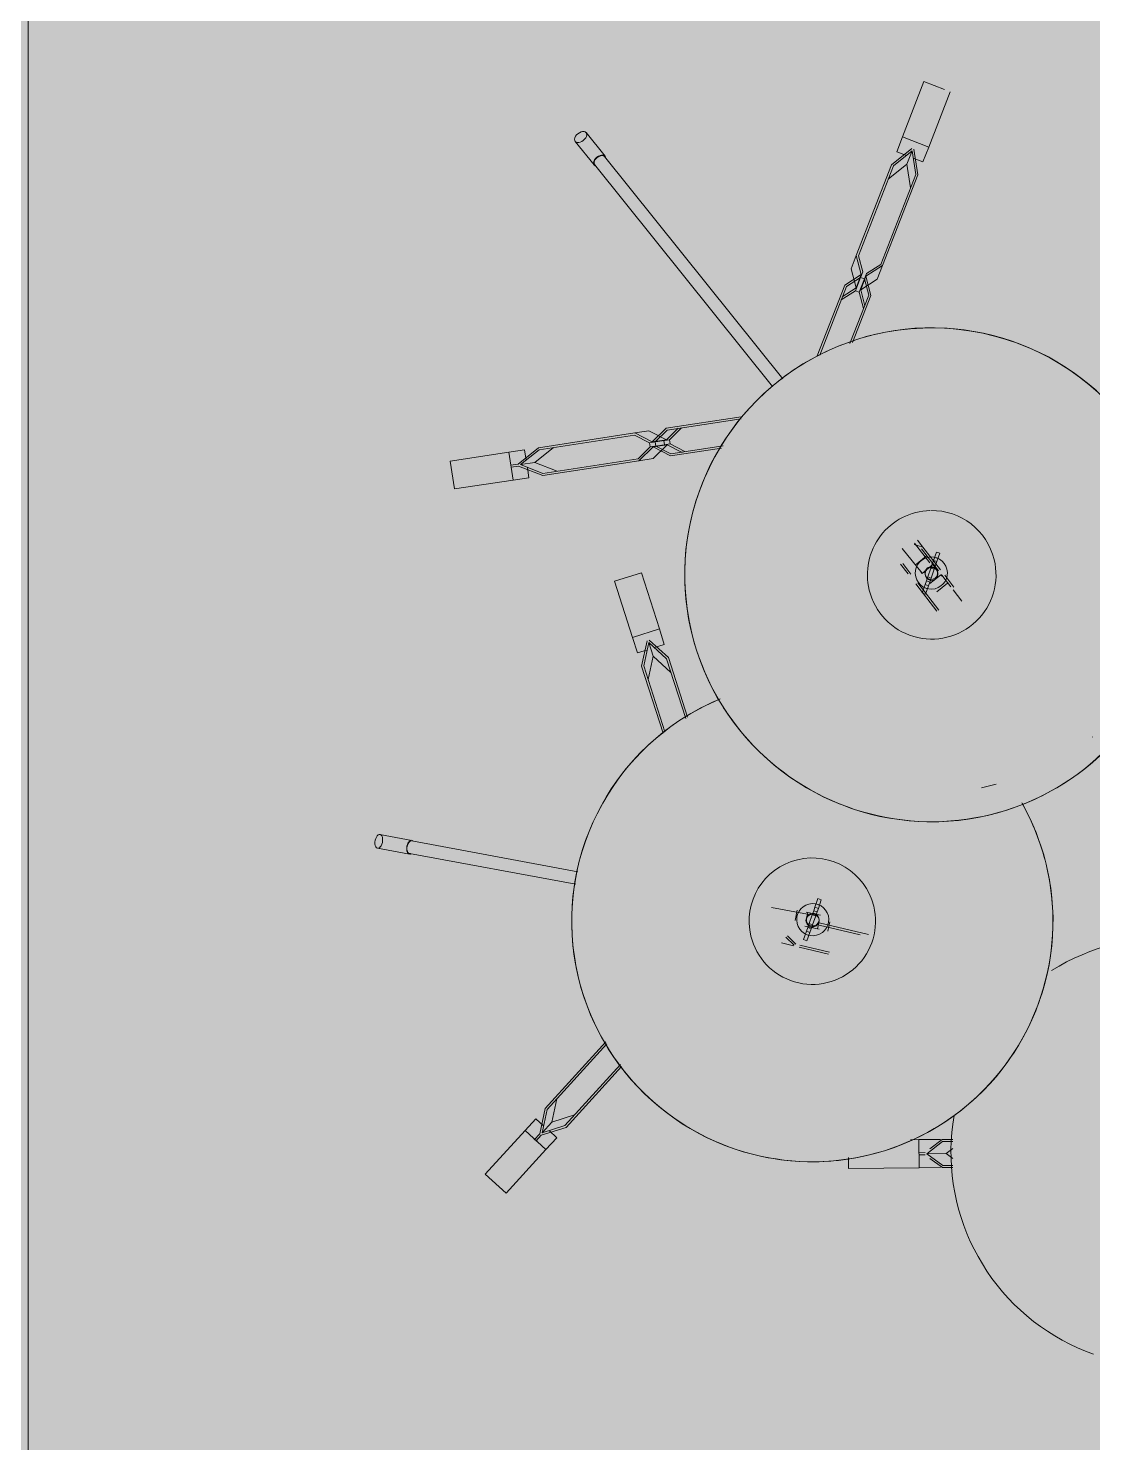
# Model space of a CAD drawing. Header units: millimetres. Extents: x 15878 to 679837, y -72324 to 391440.
# Drawn here: x 179482 to 180475, y 38464 to 39783 of the extents above; entities that cross this region are included whole.
import ezdxf

# ---------------------------------------------------------------- set-up
doc = ezdxf.new("R2010")
doc.units = ezdxf.units.MM
for name, color, linetype, lineweight in [('A-DETL-GENF', 92, 'Continuous', 5), ('A-FLOR', 192, 'Continuous', 5), ('A-GENM', 13, 'Continuous', 5)]:
    doc.layers.add(name, color=color, linetype=linetype, lineweight=lineweight)

# ---------------------------------------------------------------- blocks, each defined once
blk = doc.blocks.new('Drums__Bateria_13550 - Drums__Bateria_13550-2635341-G_F')
at = {"layer": 'A-GENM', "color": 253}
for p, q in [((-674.8, -922.1), (-629.6, -953.8)), ((-689.9, -943.7), (-678.2, -926.9)), ((-58.7, -935.9), (-58.5, -935.9)), ((-644.7, -975.3), (-689.9, -943.7)), ((-644.7, -975.3), (-629.6, -953.8)), ((-629.6, -953.8), (-617.4, -962.4)), ((-622.9, -970.3), (-617.4, -962.4)), ((-632.4, -983.9), (-644.7, -975.3)), ((-632.4, -983.9), (-626.9, -976)), ((-632.1, -969.3), (-621.8, -991.4)), ((-606.7, -969.8), (-631, -967.7)), ((-620.4, -989.9), (-629.8, -969.7)), ((-629.8, -969.7), (-607.6, -971.7)), ((-629.8, -969.7), (-618.8, -977.4)), ((-607.6, -971.7), (-533.8, -1023.3)), ((-532.3, -1022), (-606.7, -969.8)), ((-596.6, -979.4), (-618.8, -977.4)), ((-618.8, -977.4), (-609.3, -997.6)), ((-621.8, -991.4), (-547.3, -1043.5)), ((-546.6, -1041.6), (-620.4, -989.9)), ((-533.8, -1023.3), (-528.7, -1038.2)), ((-526.3, -1039.4), (-532.3, -1022)), ((-532.3, -1022), (-521.2, -1029.7)), ((-224.9, -1028.3), (-237.8, -1034)), ((-222.9, -1029.6), (-210.7, -1024.2)), ((-530.9, -1041.3), (-546.6, -1041.6)), ((-530.9, -1041.3), (-523.7, -1046.4)), ((-528.7, -1038.2), (-522.7, -1042.3)), ((-526.5, -1044.4), (-524.3, -1041.2)), ((-507.8, -1039.1), (-526.3, -1039.4)), ((-515.2, -1047.1), (-526.3, -1039.4)), ((-524.3, -1041.2), (-508.6, -1040.9)), ((-524.3, -1041.2), (-513.3, -1048.9)), ((-521.2, -1029.7), (-515.2, -1047.1)), ((-508.6, -1040.9), (-468.9, -1068.8)), ((-469.2, -1066.1), (-507.8, -1039.1)), ((-243.7, -1036.6), (-268.2, -1047.5)), ((-266.9, -1049.2), (-243.1, -1038.6)), ((-260.7, -1036.4), (-258.9, -1033.6)), ((-253.8, -1040.9), (-260.7, -1036.4)), ((-258.9, -1033.6), (-251.9, -1038.1)), ((-254.5, -1036.4), (-256.3, -1039.2)), ((-251.9, -1038.1), (-253.8, -1040.9)), ((-250.7, -1042.9), (-253.8, -1040.9)), ((-251.9, -1038.1), (-248.9, -1040.1)), ((-251.6, -1043.1), (-250.1, -1042.4)), ((-248.9, -1040.1), (-250.7, -1042.9)), ((-250.1, -1042.4), (-243, -1039.1)), ((-250.1, -1042.4), (-244.5, -1054.2)), ((-244.5, -1054.2), (-250.1, -1042.4)), ((-248.9, -1040.1), (-245.6, -1042.2)), ((-247.4, -1045), (-245.6, -1042.2)), ((-245.6, -1042.2), (-247.4, -1045)), ((-245.6, -1042.2), (-238.2, -1047)), ((-239.2, -1037.3), (-237.7, -1036.6)), ((-233.7, -1049.2), (-238.9, -1037.9)), ((-233.7, -1049.2), (-238.9, -1037.9)), ((-238.5, -1036.5), (-226, -1031)), ((-224.6, -1044.9), (-230.1, -1033.1)), ((-37, -1047.7), (-37, -1033.7)), ((-547.3, -1043.5), (-528.9, -1043.2)), ((-547.3, -1043.5), (-536.3, -1051.2)), ((-517.9, -1050.9), (-536.3, -1051.2)), ((-528.9, -1043.2), (-522.9, -1060.6)), ((-528.9, -1043.2), (-517.9, -1050.9)), ((-521.4, -1059.2), (-526.5, -1044.4)), ((-526.5, -1044.4), (-515.5, -1052.1)), ((-512.8, -1065.6), (-517.9, -1050.9)), ((-513.3, -1048.9), (-515.5, -1052.1)), ((-515.5, -1052.1), (-510.4, -1066.9)), ((-515.2, -1047.1), (-499.7, -1046.8)), ((-497.6, -1048.7), (-513.3, -1048.9)), ((-275.7, -1050.8), (-268.2, -1047.5)), ((-252.5, -1044.6), (-273.6, -1054.4)), ((-268.2, -1047.5), (-272.4, -1054.8)), ((-271.4, -1066.7), (-244.6, -1054.1)), ((-259.1, -1046.6), (-253.6, -1058.5)), ((-247.4, -1045), (-250.7, -1042.9)), ((-240.1, -1049.8), (-247.4, -1045)), ((-244.5, -1054.2), (-246.1, -1054.9)), ((-238.2, -1047), (-240.1, -1049.8)), ((-238.2, -1047), (-240.1, -1049.8)), ((-236.8, -1051.9), (-240.1, -1049.8)), ((-238.2, -1047), (-235, -1049.1)), ((-207.4, -1047.1), (-237, -1060.2)), ((-235, -1049.1), (-236.8, -1051.9)), ((-233.8, -1053.9), (-236.8, -1051.9)), ((-236.4, -1062.2), (-206.9, -1049.1)), ((-235, -1049.1), (-231.9, -1051.1)), ((-231.9, -1051.1), (-233.8, -1053.9)), ((-226.8, -1058.4), (-233.8, -1053.9)), ((-233.6, -1049.2), (-233.7, -1049.2)), ((-233.7, -1049.2), (-233.7, -1049.2)), ((-231.9, -1051.1), (-224.9, -1055.6)), ((-229.3, -1052.8), (-231.2, -1055.6)), ((-224.9, -1055.6), (-226.8, -1058.4)), ((-522.9, -1060.6), (-465, -1101.1)), ((-465.1, -1098.6), (-521.4, -1059.2)), ((-246.4, -1064.5), (-257.9, -1069.5)), ((-257.5, -1071.6), (-247.2, -1067)), ((-451.6, -1137.4), (-692.6, -1249.8)), ((-687.5, -1260.7), (-446.9, -1148.5)), ((275.4, -1151.3), (273.1, -1161)), ((273.1, -1161), (279, -1174.2)), ((275.1, -1161.2), (277.3, -1151.8)), ((282.6, -1178.1), (275.1, -1161.2)), ((286.8, -1160.5), (282.6, -1178.1)), ((283.6, -1153.3), (286.8, -1160.5)), ((286.8, -1160.5), (292.7, -1155.6)), ((299, -1157.1), (296.9, -1166.3)), ((298.7, -1167), (301, -1157.6)), ((268.1, -1182.3), (272.7, -1162.7)), ((296.9, -1166.3), (282.6, -1178.1)), ((287.6, -1176.3), (298.7, -1167)), ((298.3, -1168.7), (293.8, -1188.3)), ((-426.6, -1183.5), (-432.8, -1253.9)), ((-430.8, -1253.6), (-424.7, -1184)), ((71, -1182.7), (49.6, -1224.8)), ((266.4, -1189.7), (268.1, -1182.3)), ((293.8, -1188.3), (268.1, -1182.3)), ((281.3, -1179.4), (280, -1185)), ((281.9, -1185.4), (283.2, -1179.9)), ((51.6, -1225.2), (69.5, -1190.1)), ((293.8, -1188.3), (278.7, -1252.3)), ((-404.2, -1206.3), (-408.5, -1255.6)), ((-406.6, -1256.2), (-402.4, -1208.2)), ((27.3, -1220.5), (29.2, -1217.7)), ((34.3, -1225.1), (27.3, -1220.5)), ((29.2, -1217.7), (36.2, -1222.2)), ((33.6, -1220.6), (31.7, -1223.4)), ((36.2, -1222.2), (34.3, -1225.1)), ((37.4, -1227), (34.3, -1225.1)), ((36.2, -1222.2), (39.2, -1224.2)), ((39.2, -1224.2), (37.4, -1227)), ((40.6, -1229.2), (37.4, -1227)), ((37.6, -1232.7), (42.8, -1221.9)), ((39.2, -1224.2), (42.5, -1226.3)), ((40.6, -1229.2), (42.5, -1226.3)), ((42.5, -1226.3), (40.6, -1229.2)), ((42.5, -1226.3), (49.8, -1231.1)), ((54.6, -1227.6), (48.2, -1224.5)), ((54.6, -1227.6), (48.2, -1224.5)), ((58.9, -1218.6), (51, -1214.8)), ((55.3, -1226.1), (54.6, -1227.6)), ((78.3, -1221.8), (65.4, -1247.1)), ((67, -1248.3), (79.9, -1223.2)), ((-429.6, -1240.2), (-421.5, -1253.7)), ((39.1, -1233.4), (25.1, -1264.5)), ((36.8, -1234.2), (37.6, -1232.7)), ((37.6, -1232.7), (44.9, -1236.3)), ((44.9, -1236.3), (37.6, -1232.7)), ((48, -1234), (40.6, -1229.2)), ((49.8, -1231.1), (48, -1234)), ((49.8, -1231.1), (48, -1234)), ((51.3, -1236.1), (48, -1234)), ((54.6, -1227.6), (49.3, -1238.4)), ((49.8, -1231.1), (53.1, -1233.2)), ((53.1, -1233.2), (51.3, -1236.1)), ((54.3, -1238.1), (51.3, -1236.1)), ((53.1, -1233.2), (56.2, -1235.2)), ((56.2, -1235.2), (54.3, -1238.1)), ((61.3, -1242.6), (54.3, -1238.1)), ((56.2, -1235.2), (63.1, -1239.8)), ((58.7, -1236.9), (56.9, -1239.7)), ((63.1, -1239.8), (61.3, -1242.6)), ((-692.8, -1249.3), (-718.4, -1261.3)), ((-422.7, -1267.1), (-430.8, -1253.6)), ((-422.1, -1256.3), (-430.1, -1243)), ((-421.5, -1253.7), (-422.7, -1267.1)), ((-421.5, -1253.7), (-417.7, -1254)), ((-417.7, -1254), (-407.4, -1242.2)), ((-407.3, -1245), (-417.5, -1256.7)), ((33.2, -1241.7), (42.1, -1246)), ((63.6, -1250.4), (54.4, -1256.3)), ((55.1, -1258.1), (64.3, -1252.2)), ((59.4, -1263.4), (64.6, -1253)), ((268.8, -1250), (278.7, -1252.3)), ((-712.9, -1273.1), (-687.3, -1261.1)), ((-434.2, -1270.2), (-422.1, -1256.3)), ((-432.8, -1253.9), (-423.3, -1269.7)), ((-422.1, -1256.3), (-423.3, -1269.7)), ((-422, -1259), (-423.2, -1272.4)), ((-418.8, -1267.4), (-422.7, -1267.1)), ((-418.1, -1259.3), (-422, -1259)), ((-418.1, -1259.3), (-419.3, -1272.7)), ((-417.7, -1254), (-418.8, -1267.4)), ((-408.5, -1255.6), (-418.8, -1267.4)), ((-418.7, -1270.1), (-406.6, -1256.2)), ((-418.7, -1270.1), (-417.5, -1256.7)), ((-417.5, -1256.7), (-408, -1272.5)), ((-423.3, -1269.7), (-435.4, -1283.6)), ((-434.2, -1270.2), (-435.4, -1283.6)), ((-433.4, -1284.2), (-423.2, -1272.4)), ((-423.2, -1272.4), (-419.3, -1272.7)), ((-419.3, -1272.7), (-411.2, -1286.1)), ((-409.2, -1285.9), (-418.7, -1270.1)), ((-408, -1272.5), (-409.2, -1285.9)), ((-435.4, -1283.6), (-443.3, -1374.1)), ((-441.3, -1374), (-433.4, -1284.2)), ((-411.2, -1286.1), (-419.1, -1375.9)), ((-417.1, -1376.4), (-409.2, -1285.9)), ((-307.2, -1308.4), (-252.2, -1304.6)), ((-252.2, -1304.6), (-237.2, -1303.5)), ((-250.3, -1330.8), (-252.2, -1304.6)), ((-224.2, -1302.6), (-244.4, -1316.2)), ((-242.3, -1317.1), (-223.7, -1304.6)), ((-236.5, -1313.2), (-237.2, -1303.5)), ((-210.3, -1303.7), (-228.9, -1316.1)), ((-166, -1298.5), (-224.2, -1302.6)), ((-223.7, -1304.6), (-165.3, -1300.5)), ((-305.4, -1334.7), (-307.2, -1308.4)), ((-244.3, -1318.2), (-222.4, -1328.9)), ((-242.3, -1317.1), (-228.9, -1316.1)), ((-222.2, -1326.8), (-242.3, -1317.1)), ((-228.9, -1316.1), (-208.8, -1325.9)), ((-250.3, -1330.8), (-305.4, -1334.7)), ((-235.4, -1329.8), (-250.3, -1330.8)), ((-235.4, -1329.8), (-236, -1320.1)), ((-222.4, -1328.9), (-156.9, -1324.3)), ((-157.6, -1322.3), (-222.2, -1326.8)), ((-440.1, -1360.6), (-430.7, -1380.8)), ((-430.7, -1380.8), (-417.9, -1362.5)), ((-443.3, -1374.1), (-433, -1396.2)), ((-431.9, -1394.2), (-441.3, -1374)), ((-419.1, -1375.9), (-431.9, -1394.2)), ((-430.7, -1380.8), (-431.9, -1394.2)), ((-431.1, -1396.4), (-417.1, -1376.4)), ((-445.8, -1402), (-444.4, -1387.1)), ((-434.8, -1387.9), (-444.4, -1387.1)), ((-433, -1396.2), (-433.6, -1403.1)), ((-431.7, -1403.2), (-431.1, -1396.4)), ((-418.2, -1389.4), (-427.9, -1388.5)), ((-418.2, -1389.4), (-419.5, -1404.3)), ((-450.6, -1457), (-445.8, -1402)), ((-419.5, -1404.3), (-445.8, -1402)), ((-419.5, -1404.3), (-424.4, -1459.3)), ((-50.2, -1432.1), (-114.8, -1575.9)), ((-103.9, -1580.8), (-39.2, -1436.8)), ((134, -1436.2), (177.1, -1500.1)), ((179, -1499.3), (136, -1435.5)), ((110.3, -1444.5), (157.2, -1514)), ((158.7, -1512.6), (112.3, -1443.8)), ((-424.4, -1459.3), (-450.6, -1457)), ((171.2, -1511.2), (169.6, -1489)), ((151.1, -1501.4), (171.2, -1511.2)), ((177.1, -1500.1), (178.7, -1522.4)), ((180.7, -1523.6), (179, -1499.3)), ((157.2, -1514), (179.1, -1524.7)), ((178.7, -1522.4), (158.7, -1512.6)), ((171.2, -1511.2), (178.7, -1522.4)), ((186.3, -1510.1), (178.2, -1515.5)), ((186.3, -1510.1), (194.7, -1522.5)), ((172.5, -1519.4), (164.5, -1524.8)), ((172.8, -1537.2), (164.5, -1524.8)), ((194.7, -1522.5), (172.8, -1537.2)), ((179.1, -1524.7), (183.3, -1530.9)), ((184.9, -1529.8), (180.7, -1523.6)), ((194.7, -1522.5), (225.5, -1568.2)), ((203.7, -1583), (172.8, -1537.2)), ((225.5, -1568.2), (203.7, -1583)), ((-115.3, -1575.7), (-127.7, -1603.3)), ((-115.8, -1608.6), (-103.4, -1581))]:
    blk.add_line(p, q, dxfattribs=at)
at = {"layer": 'A-GENM', "color": 253, "flags": 128}
for points in [[(-371.3, -855.4), (-378.8, -860.8), (-386, -866.5), (-393.1, -872.4), (-399.9, -878.6), (-406.5, -885.1), (-412.8, -891.8), (-418.8, -898.8), (-424.5, -906), (-429.9, -913.5), (-435.1, -921.1), (-439.9, -929), (-444.4, -937), (-448.6, -945.3), (-452.4, -953.6), (-455.9, -962.2), (-459.1, -970.8), (-461.9, -979.6), (-464.4, -988.5), (-466.5, -997.5), (-468.3, -1006.5), (-469.6, -1015.6), (-470.7, -1024.8), (-471.3, -1034), (-471.6, -1043.2), (-471.5, -1052.4), (-471.1, -1061.6), (-470.2, -1070.8), (-469.1, -1080), (-467.5, -1089), (-465.6, -1098.1), (-463.3, -1107), (-460.7, -1115.8), (-457.7, -1124.6), (-454.4, -1133.2), (-450.7, -1141.6), (-446.7, -1149.9), (-442.4, -1158.1), (-437.7, -1166), (-432.7, -1173.8), (-427.5, -1181.3), (-421.9, -1188.7), (-416, -1195.8), (-409.9, -1202.7), (-403.5, -1209.3), (-396.8, -1215.7), (-389.9, -1221.8), (-382.7, -1227.6), (-375.3, -1233.1), (-367.7, -1238.3), (-359.9, -1243.2), (-351.9, -1247.8), (-343.8, -1252.1), (-335.4, -1256), (-326.9, -1259.6), (-318.3, -1262.9), (-309.6, -1265.8), (-300.7, -1268.4), (-291.8, -1270.6), (-282.7, -1272.4), (-273.6, -1273.9), (-264.5, -1275), (-255.3, -1275.8), (-246.1, -1276.1), (-241.1, -1276.2)], [(-241.1, -1276.2), (-231.9, -1276), (-222.7, -1275.5), (-213.5, -1274.5), (-204.4, -1273.3), (-195.3, -1271.6), (-186.3, -1269.6), (-177.4, -1267.2), (-168.6, -1264.5), (-159.9, -1261.4), (-151.3, -1258), (-142.9, -1254.2), (-134.7, -1250.2), (-126.6, -1245.7), (-118.7, -1241), (-110.9, -1235.9), (-103.4, -1230.6), (-96.2, -1224.9), (-89.1, -1219), (-82.3, -1212.8), (-75.7, -1206.3), (-69.5, -1199.5), (-63.4, -1192.6), (-57.7, -1185.3), (-52.3, -1177.9), (-47.1, -1170.2), (-42.3, -1162.4), (-37.8, -1154.3), (-33.6, -1146.1), (-29.8, -1137.7), (-26.3, -1129.2), (-23.1, -1120.6), (-20.3, -1111.8), (-17.8, -1102.9), (-15.7, -1093.9), (-13.9, -1084.9), (-12.6, -1075.8), (-11.5, -1066.6), (-10.9, -1057.4), (-10.6, -1048.2), (-10.7, -1039), (-11.1, -1029.8), (-12, -1020.6), (-13.2, -1011.4), (-14.7, -1002.3), (-16.6, -993.3), (-18.9, -984.4), (-21.5, -975.5), (-24.5, -966.8), (-27.8, -958.2), (-31.5, -949.8), (-35.5, -941.5), (-39.8, -933.3)], [(133.9, -961.5), (134.1, -969.5), (134.5, -977.5), (135.3, -985.5), (136.5, -993.4), (137.9, -1001.3), (139.6, -1009.1), (141.7, -1016.8), (144.1, -1024.5)], [(133.9, -961.5), (134.1, -969.5), (134.5, -977.5), (135.3, -985.5), (136.5, -993.4), (137.9, -1001.3), (139.6, -1009.1), (141.7, -1016.8), (144.1, -1024.5)], [(254.1, -1145), (261.5, -1148), (269, -1150.8), (276.6, -1153.2), (284.4, -1155.4), (292.2, -1157.2), (300, -1158.7), (307.9, -1159.9), (315.9, -1160.8), (323.9, -1161.4), (331.9, -1161.6), (339.9, -1161.6), (347.9, -1161.2), (355.8, -1160.4), (363.8, -1159.4), (371.7, -1158.1), (379.5, -1156.4), (387.3, -1154.4), (394.9, -1152.1), (402.5, -1149.6), (410, -1146.7), (417.3, -1143.5), (424.5, -1140), (431.6, -1136.2), (438.5, -1132.2), (445.2, -1127.9), (451.8, -1123.3), (458.2, -1118.5), (464.4, -1113.4), (470.3, -1108), (476.1, -1102.5), (481.6, -1096.7), (486.9, -1090.7), (491.9, -1084.5), (496.7, -1078), (501.3, -1071.4)], [(254.1, -1145), (261.5, -1148), (269, -1150.8), (276.6, -1153.2), (284.4, -1155.4), (292.2, -1157.2), (300, -1158.7), (307.9, -1159.9), (315.9, -1160.8), (323.9, -1161.4), (331.9, -1161.6), (339.9, -1161.6), (347.9, -1161.2), (355.8, -1160.4), (363.8, -1159.4), (371.7, -1158.1), (379.5, -1156.4), (387.3, -1154.4), (394.9, -1152.1), (402.5, -1149.6), (410, -1146.7), (417.3, -1143.5), (424.5, -1140), (431.6, -1136.2), (438.5, -1132.2), (445.2, -1127.9), (451.8, -1123.3), (458.2, -1118.5), (464.4, -1113.4), (470.3, -1108), (476.1, -1102.5), (481.6, -1096.7), (486.9, -1090.7), (491.9, -1084.5), (496.7, -1078), (501.3, -1071.4)], [(46.5, -1005.9), (37.6, -1006.1), (28.6, -1006.7), (19.7, -1007.6), (10.8, -1008.8), (1.9, -1010.4), (-6.8, -1012.4), (-14.2, -1014.3)], [(46.5, -1455.1), (55.5, -1454.9), (64.5, -1454.4), (73.4, -1453.5), (82.3, -1452.2), (91.2, -1450.6), (99.9, -1448.6), (108.6, -1446.3), (117.2, -1443.7), (125.7, -1440.7), (134, -1437.4), (142.2, -1433.7), (150.2, -1429.7), (158.1, -1425.4), (165.8, -1420.8), (173.3, -1415.9), (180.7, -1410.6), (187.8, -1405.1), (194.6, -1399.3), (201.3, -1393.3), (207.6, -1387), (213.8, -1380.4), (219.6, -1373.6), (225.2, -1366.6), (230.5, -1359.3), (235.5, -1351.8), (240.2, -1344.2), (244.6, -1336.4), (248.7, -1328.4), (252.4, -1320.2), (255.9, -1311.9), (258.9, -1303.4), (261.7, -1294.9), (264.1, -1286.2), (266.1, -1277.5), (267.8, -1268.7), (269.2, -1259.8), (270.2, -1250.9), (270.8, -1241.9), (271.1, -1232.9), (271, -1224), (270.6, -1215), (269.8, -1206), (268.6, -1197.1), (267.1, -1188.3), (265.2, -1179.5), (263, -1170.8), (260.5, -1162.2), (257.6, -1153.7), (254.3, -1145.3), (250.7, -1137.1), (246.8, -1129), (242.6, -1121), (238.1, -1113.3), (233.3, -1105.7), (228.1, -1098.3), (222.7, -1091.2), (217, -1084.3), (211, -1077.6), (204.7, -1071.1), (198.2, -1064.9), (191.5, -1059), (184.5, -1053.3), (177.3, -1047.9), (169.9, -1042.9), (162.3, -1038.1), (154.5, -1033.6), (146.6, -1029.4), (138.4, -1025.6), (130.2, -1022.1), (121.8, -1018.9), (113.3, -1016.1), (104.6, -1013.6), (95.9, -1011.4), (87.1, -1009.6), (78.2, -1008.2), (69.3, -1007.1), (60.4, -1006.4), (51.4, -1006), (46.5, -1005.9)], [(-175.3, -1265.2), (-174, -1272.7), (-172.2, -1281.5), (-169.9, -1290.2), (-167.4, -1298.8), (-164.5, -1307.3), (-161.2, -1315.7), (-157.7, -1324), (-153.8, -1332.1), (-149.5, -1340), (-145, -1347.7), (-140.2, -1355.3), (-135, -1362.7), (-129.6, -1369.8), (-123.9, -1376.8), (-117.9, -1383.5), (-111.6, -1389.9), (-105.1, -1396.1), (-98.4, -1402), (-91.4, -1407.7), (-84.2, -1413.1), (-76.8, -1418.2), (-69.2, -1422.9), (-61.4, -1427.4), (-53.5, -1431.6), (-45.4, -1435.4), (-37.1, -1438.9), (-28.7, -1442.1), (-20.2, -1444.9), (-11.5, -1447.4), (-2.8, -1449.6), (6, -1451.4), (14.9, -1452.8), (23.8, -1453.9), (32.7, -1454.7), (41.7, -1455), (46.5, -1455.1)]]:
    blk.add_lwpolyline(points, dxfattribs=at)
at = {"layer": 'A-GENM', "color": 253}
for centre, radius, start, end in [((-241.1, -1045.7), 230.4, 90, 270), ((-241.1, -1045.7), 230.4, 270, 90), ((-241.1, -1045.7), 60, 90, 167.1429), ((-241.1, -1045.7), 60, 270, 90), ((46.5, -1230.5), 224.5, 90, 105.7631), ((46.5, -1230.5), 224.5, 270, 90), ((-241.1, -1045.7), 60, 167.8718, 270), ((-242.8, -1045.7), 15, 360, 180), ((-242.8, -1045.7), 5.98, 0, 180), ((-241.9, -1045.7), 6, 25, 205), ((-242.8, -1045.7), 15, 180, 360), ((-242.8, -1045.7), 5.98, 180, 0), ((-241.9, -1045.7), 6, 205, 25), ((46.5, -1230.5), 59, 90, 270), ((46.5, -1230.5), 59, 270, 90), ((45.2, -1229.8), 15, 360, 180), ((45.2, -1229.8), 5.98, 0, 180), ((46, -1230.1), 6, 64, 244), ((46, -1230.1), 6, 244, 64), ((45.2, -1229.8), 15, 180, 360), ((45.2, -1229.8), 5.98, 180, 0), ((46.5, -1230.5), 224.5, 188.8218, 270)]:
    blk.add_arc(centre, radius, start, end, dxfattribs=at)
for centre, major_axis, ratio, start_param, end_param in [((-690, -1255.2), (-2.75, 5.89), 0.615661, 5.759587, 7.853982), ((-690, -1255.2), (-2.54, 5.44), 0.615661, 6.021386, 7.853982), ((-715.6, -1267.2), (-2.75, 5.89), 0.615661, 4.712389, 7.853982), ((-715.6, -1267.2), (-2.75, 5.89), 0.615661, 1.570796, 4.712389), ((-690, -1255.2), (-2.75, 5.89), 0.615661, 1.570796, 3.665191), ((-690, -1255.2), (-2.54, 5.44), 0.615661, 1.570796, 3.403392), ((-109.4, -1578.4), (-5.93, 2.66), 0.538256, 5.966989, 7.799585), ((-109.4, -1578.4), (-5.47, 2.46), 0.538256, 0.207402, 1.516399), ((-109.4, -1578.4), (-5.47, 2.46), 0.538256, 6.228788, 6.283185), ((-109.4, -1578.4), (-5.93, 2.66), 0.538256, 1.516399, 3.610794), ((-109.4, -1578.4), (-5.47, 2.46), 0.538256, 1.516399, 3.348995), ((-121.7, -1605.9), (-5.93, 2.66), 0.538256, 4.657992, 7.799585), ((-121.7, -1605.9), (-5.93, 2.66), 0.538256, 1.516399, 4.657992)]:
    blk.add_ellipse(centre, major_axis=major_axis, ratio=ratio, start_param=start_param, end_param=end_param, dxfattribs=at)

msp = doc.modelspace()

# ---------------------------------------------------------------- hatches: boundary and pattern name
at = {"layer": 'A-DETL-GENF', "transparency": 33554585}
h = msp.add_hatch(color=253, dxfattribs=at)
h.paths.add_polyline_path([(193031.8, 30457.5), (193031.8, 31607.5), (195106.8, 31607.5), (195106.8, 34107.5), (202306.8, 34107.5), (202306.8, 35797.5), (205331.8, 35797.5), (205331.8, 52007.5), (202831.8, 52007.5), (202831.8, 51406.3), (202231.8, 51406.3), (202231.8, 48337.5), (196081.8, 48337.5), (196081.8, 52057.5), (193181.8, 52057.5), (193181.8, 49957.5), (189481.8, 49957.5), (189481.8, 52057.5), (177431.8, 52057.5), (177431.8, 45607.5), (166981.8, 45607.5), (166981.8, 31607.5), (190881.8, 31607.5), (190881.8, 30457.5)], flags=0)
h.paths.add_polyline_path([(178081.8, 39607.5), (177481.8, 39607.5), (177481.8, 40207.5), (178081.8, 40207.5)], flags=0)
h.paths.add_polyline_path([(199881.8, 39607.5), (199881.8, 40207.5), (200481.8, 40207.5), (200481.8, 39607.5), (199984.4, 39607.5)], flags=0)
h.paths.add_polyline_path([(189481.8, 39607.5), (189481.8, 40207.5), (190081.8, 40207.5), (190081.8, 39607.5)], flags=0)
h.paths.add_polyline_path([(178081.8, 51407.5), (177481.8, 51407.5), (177481.8, 52007.5), (178081.8, 52007.5), (178081.8, 51515.3)], flags=0)

# ---------------------------------------------------------------- linework, layer by layer
at = {"layer": 'A-FLOR', "color": 253}
msp.add_line((179481.8, 40907.5), (179481.8, 37607.5), dxfattribs=at)

# ---------------------------------------------------------------- block references
at = {"layer": 'A-GENM', "color": 253, "rotation": 283.7048795435998}
msp.add_blockref('Drums__Bateria_13550 - Drums__Bateria_13550-2635341-G_F', (181397.9, 39286.9), dxfattribs=at)

doc.saveas('drawing.dxf')
